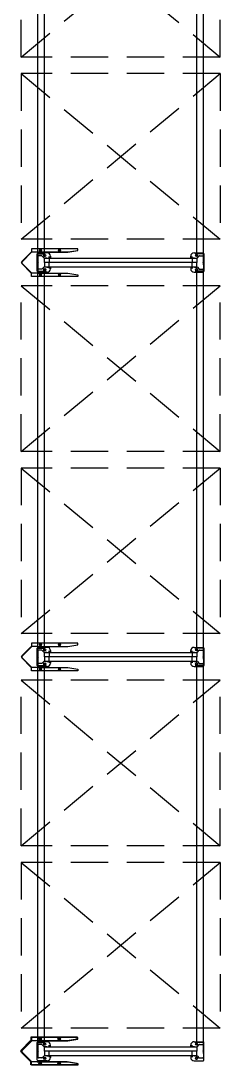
# Model space of a CAD drawing. Header units: millimetres. Extents: x 13 to 166, y 58 to 179.
# Drawn here: x 22.82 to 24.02, y 107.36 to 113.66 of the extents above; entities that cross this region are included whole.
import ezdxf

# ---------------------------------------------------------------- set-up
doc = ezdxf.new("R2010")
doc.units = ezdxf.units.MM
doc.linetypes.add('12_13_14_SB-E17-AR-A01_A02_A03-A$0$DASHED2', pattern=[0.375, 0.25, -0.125])
doc.layers.add('Rack Mecalux 2300mm (MVA-VLZ)', color=5, linetype='Continuous')

# ---------------------------------------------------------------- blocks, each defined once
blk = doc.blocks.new('Proteccion Rack 80 Tecnoracks (Planta)')
at = {"color": 252}
for points in [[(2007.437156, 1320.577409), (2007.252998, 1320.577409), (2007.192156, 1320.587409), (2007.192156, 1320.597409), (2007.472156, 1320.597409), (2007.472156, 1320.57751)], [(2007.437156, 1320.450129), (2007.252998, 1320.450129), (2007.192156, 1320.440129), (2007.192156, 1320.430129), (2007.472156, 1320.430129), (2007.472156, 1320.450028)]]:
    blk.add_lwpolyline(points, dxfattribs=at)
for points in [[(2007.297631, 1320.587459), (2007.300131, 1320.591789), (2007.305131, 1320.591789), (2007.307631, 1320.587459), (2007.305131, 1320.583129), (2007.300131, 1320.583129)], [(2007.412297, 1320.587459), (2007.414797, 1320.591789), (2007.419797, 1320.591789), (2007.422297, 1320.587459), (2007.419797, 1320.583129), (2007.414797, 1320.583129)], [(2007.297631, 1320.440079), (2007.300131, 1320.435749), (2007.305131, 1320.435749), (2007.307631, 1320.440079), (2007.305131, 1320.444409), (2007.300131, 1320.444409)], [(2007.412297, 1320.440079), (2007.414797, 1320.435748), (2007.419797, 1320.435748), (2007.422297, 1320.440079), (2007.419797, 1320.444409), (2007.414797, 1320.444409)]]:
    blk.add_lwpolyline(points, close=True, dxfattribs=at)
blk.add_lwpolyline([(2007.437156, 1320.451129), (2007.467599, 1320.451129, 0.198912), (2007.47467, 1320.454058), (2007.52731, 1320.506698, 0.414214), (2007.52731, 1320.52084), (2007.47467, 1320.57348, 0.198912), (2007.467599, 1320.576409), (2007.437156, 1320.576409), (2007.437156, 1320.578409), (2007.467599, 1320.578409, -0.198912), (2007.476085, 1320.574894), (2007.528724, 1320.522254, -0.414214), (2007.528724, 1320.505284), (2007.476085, 1320.452644, -0.198912), (2007.467599, 1320.449129), (2007.437156, 1320.449129), (2007.437156, 1320.451129)], format="xyb", dxfattribs=at)
for centre, radius in [((2007.302631, 1320.587459), 0.00634), ((2007.302631, 1320.587459), 0.00433), ((2007.302631, 1320.587459), 0.002732), ((2007.302631, 1320.587459), 0.002203), ((2007.417297, 1320.587459), 0.00634), ((2007.417297, 1320.587459), 0.00433), ((2007.417297, 1320.587459), 0.002732), ((2007.417297, 1320.587459), 0.002203), ((2007.302631, 1320.440079), 0.00634), ((2007.302631, 1320.440079), 0.00433), ((2007.302631, 1320.440079), 0.002732), ((2007.302631, 1320.440079), 0.002203), ((2007.417297, 1320.440079), 0.00634), ((2007.417297, 1320.440079), 0.00433), ((2007.417297, 1320.440079), 0.002732), ((2007.417297, 1320.440079), 0.002203)]:
    blk.add_circle(centre, radius, dxfattribs=at)
at = {"layer": 'Defpoints', "color": 252, "linetype": 'Continuous', "lineweight": 0}
blk.add_line((2007.431156, 1320.551269), (2007.431156, 1320.476269), dxfattribs=at)
blk = doc.blocks.new('Rack 2300mm Mecalux')
at = {"color": 253, "linetype": '12_13_14_SB-E17-AR-A01_A02_A03-A$0$DASHED2', "ltscale": 0.9}
for p, q in [((2505.971695, 1044.571243), (2504.971695, 1044.571243)), ((2504.971695, 1044.571243), (2504.971695, 1043.371243)), ((2504.971695, 1043.371243), (2505.971695, 1044.571243)), ((2505.971695, 1043.371243), (2504.971695, 1044.571243)), ((2505.971695, 1044.571243), (2505.971695, 1043.371243)), ((2506.071695, 1044.571243), (2507.071695, 1044.571243)), ((2507.071695, 1043.371243), (2506.071695, 1044.571243)), ((2506.071695, 1043.371243), (2507.071695, 1044.571243)), ((2506.071695, 1044.571243), (2506.071695, 1043.371243)), ((2507.071695, 1044.571243), (2507.071695, 1043.371243)), ((2505.971695, 1043.371243), (2504.971695, 1043.371243)), ((2506.071695, 1043.371243), (2507.071695, 1043.371243))]:
    blk.add_line(p, q, dxfattribs=at)
at = {"color": 252}
for p, q in [((2504.773645, 1044.413993), (2504.773645, 1044.468993)), ((2504.778645, 1044.473993), (2504.884145, 1044.473993)), ((2507.168495, 1044.47067), (2504.874895, 1044.47067)), ((2504.889145, 1044.413993), (2504.889145, 1044.468993)), ((2507.154245, 1044.413993), (2507.154245, 1044.468993)), ((2507.264745, 1044.473993), (2507.159245, 1044.473993)), ((2507.269745, 1044.413993), (2507.269745, 1044.468993)), ((2504.805343, 1044.393993), (2504.793645, 1044.393993)), ((2504.805343, 1044.402887), (2504.831395, 1044.402886)), ((2504.857448, 1044.393993), (2504.869145, 1044.393993)), ((2507.159495, 1044.430671), (2504.883895, 1044.430671)), ((2507.185943, 1044.393993), (2507.174245, 1044.393993)), ((2507.238048, 1044.402887), (2507.211995, 1044.402886)), ((2507.238048, 1044.393993), (2507.249745, 1044.393993)), ((2504.773645, 1043.528493), (2504.773645, 1043.473493)), ((2504.793645, 1043.548493), (2504.805343, 1043.548493)), ((2504.805343, 1043.5396), (2504.831395, 1043.5396)), ((2504.857448, 1043.548493), (2504.869145, 1043.548493)), ((2507.159495, 1043.511816), (2504.883895, 1043.511816)), ((2504.889145, 1043.528493), (2504.889145, 1043.473493)), ((2507.154245, 1043.528493), (2507.154245, 1043.473493)), ((2507.185943, 1043.548493), (2507.174245, 1043.548493)), ((2507.238048, 1043.5396), (2507.211995, 1043.5396)), ((2507.238048, 1043.548493), (2507.249745, 1043.548493)), ((2507.269745, 1043.528493), (2507.269745, 1043.473493)), ((2504.778645, 1043.468493), (2504.884145, 1043.468493)), ((2507.168495, 1043.471816), (2504.874895, 1043.471816)), ((2507.264745, 1043.468493), (2507.159245, 1043.468493))]:
    blk.add_line(p, q, dxfattribs=at)
at = {"color": 252, "lineweight": 30}
for p, q in [((2504.791095, 1044.447485), (2504.791095, 1044.466921)), ((2504.802765, 1044.433959), (2504.792598, 1044.443912)), ((2504.801345, 1044.470671), (2504.794845, 1044.470671)), ((2504.823749, 1044.470671), (2504.801345, 1044.470671)), ((2504.817845, 1044.470671), (2504.824203, 1044.470671)), ((2504.844945, 1044.470671), (2504.838587, 1044.470671)), ((2504.839042, 1044.470671), (2504.861445, 1044.470671)), ((2504.860025, 1044.433959), (2504.870193, 1044.443912)), ((2504.861445, 1044.470671), (2504.867945, 1044.470671)), ((2504.871695, 1044.447485), (2504.871695, 1044.466921)), ((2507.171695, 1044.447485), (2507.171695, 1044.466921)), ((2507.183365, 1044.433959), (2507.173198, 1044.443912)), ((2507.181945, 1044.470671), (2507.175445, 1044.470671)), ((2507.204349, 1044.470671), (2507.181945, 1044.470671)), ((2507.198445, 1044.470671), (2507.204803, 1044.470671)), ((2507.225545, 1044.470671), (2507.219187, 1044.470671)), ((2507.219642, 1044.470671), (2507.242045, 1044.470671)), ((2507.240625, 1044.433959), (2507.250793, 1044.443912)), ((2507.242045, 1044.470671), (2507.248545, 1044.470671)), ((2507.252295, 1044.447485), (2507.252295, 1044.466921)), ((2504.800518, 1044.402886), (2504.795237, 1044.402886)), ((2504.804268, 1044.424921), (2504.804268, 1044.430386)), ((2504.804268, 1044.416921), (2504.804268, 1044.424921)), ((2504.804268, 1044.416921), (2504.804268, 1044.406636)), ((2504.858523, 1044.424921), (2504.858523, 1044.430386)), ((2504.858523, 1044.416921), (2504.858523, 1044.424921)), ((2504.858523, 1044.416921), (2504.858523, 1044.406636)), ((2504.862273, 1044.402886), (2504.867553, 1044.402886)), ((2507.181118, 1044.402886), (2507.175837, 1044.402886)), ((2507.184868, 1044.424921), (2507.184868, 1044.430386)), ((2507.184868, 1044.416921), (2507.184868, 1044.424921)), ((2507.184868, 1044.416921), (2507.184868, 1044.406636)), ((2507.239123, 1044.424921), (2507.239123, 1044.430386)), ((2507.239123, 1044.416921), (2507.239123, 1044.424921)), ((2507.239123, 1044.416921), (2507.239123, 1044.406636)), ((2507.242873, 1044.402886), (2507.248153, 1044.402886)), ((2504.802765, 1043.508527), (2504.792598, 1043.498575)), ((2504.800518, 1043.5396), (2504.795237, 1043.5396)), ((2504.804268, 1043.525566), (2504.804268, 1043.53585)), ((2504.804268, 1043.525566), (2504.804268, 1043.517566)), ((2504.804268, 1043.517566), (2504.804268, 1043.512101)), ((2504.858523, 1043.525566), (2504.858523, 1043.53585)), ((2504.858523, 1043.525566), (2504.858523, 1043.517566)), ((2504.858523, 1043.517566), (2504.858523, 1043.512101)), ((2504.860025, 1043.508527), (2504.870193, 1043.498575)), ((2504.862273, 1043.5396), (2504.867553, 1043.5396)), ((2507.183365, 1043.508527), (2507.173198, 1043.498575)), ((2507.181118, 1043.5396), (2507.175837, 1043.5396)), ((2507.184868, 1043.525566), (2507.184868, 1043.53585)), ((2507.184868, 1043.525566), (2507.184868, 1043.517566)), ((2507.184868, 1043.517566), (2507.184868, 1043.512101)), ((2507.239123, 1043.525566), (2507.239123, 1043.53585)), ((2507.239123, 1043.525566), (2507.239123, 1043.517566)), ((2507.239123, 1043.517566), (2507.239123, 1043.512101)), ((2507.240625, 1043.508527), (2507.250793, 1043.498575)), ((2507.242873, 1043.5396), (2507.248153, 1043.5396)), ((2504.791095, 1043.495002), (2504.791095, 1043.475566)), ((2504.801345, 1043.471816), (2504.794845, 1043.471816)), ((2504.823749, 1043.471816), (2504.801345, 1043.471816)), ((2504.817845, 1043.471816), (2504.824203, 1043.471816)), ((2504.844945, 1043.471816), (2504.838587, 1043.471816)), ((2504.839042, 1043.471816), (2504.861445, 1043.471816)), ((2504.861445, 1043.471816), (2504.867945, 1043.471816)), ((2504.871695, 1043.495002), (2504.871695, 1043.475566)), ((2507.171695, 1043.495002), (2507.171695, 1043.475566)), ((2507.181945, 1043.471816), (2507.175445, 1043.471816)), ((2507.204349, 1043.471816), (2507.181945, 1043.471816)), ((2507.198445, 1043.471816), (2507.204803, 1043.471816)), ((2507.225545, 1043.471816), (2507.219187, 1043.471816)), ((2507.219642, 1043.471816), (2507.242045, 1043.471816)), ((2507.242045, 1043.471816), (2507.248545, 1043.471816)), ((2507.252295, 1043.495002), (2507.252295, 1043.475566))]:
    blk.add_line(p, q, dxfattribs=at)
at = {"color": 252}
for points in [[(2504.868895, 1044.470671), (2504.878895, 1044.470671, -0.414214), (2504.883895, 1044.465671), (2504.883895, 1044.420671)], [(2507.174495, 1044.470671), (2507.164495, 1044.470671, 0.414214), (2507.159495, 1044.465671), (2507.159495, 1044.420671)], [(2504.868895, 1043.471816), (2504.878895, 1043.471816, 0.414214), (2504.883895, 1043.476816), (2504.883895, 1043.521816)], [(2504.868895, 1043.471816), (2504.878895, 1043.471816, 0.414214), (2504.883895, 1043.476816), (2504.883895, 1043.521816)], [(2507.174495, 1043.471816), (2507.164495, 1043.471816, -0.414214), (2507.159495, 1043.476816), (2507.159495, 1043.516816)]]:
    blk.add_lwpolyline(points, format="xyb", dxfattribs=at)
for points in [[(2504.788645, 1044.433993), (2504.792975, 1044.431493), (2504.792975, 1044.426493), (2504.788645, 1044.423993), (2504.784315, 1044.426493), (2504.784315, 1044.431493)], [(2504.805343, 1044.430136), (2504.831395, 1044.430136), (2504.831395, 1043.512352), (2504.805343, 1043.512352)], [(2504.857448, 1044.430136), (2504.831395, 1044.430136), (2504.831395, 1043.512352), (2504.857448, 1043.512352)], [(2504.874145, 1044.433993), (2504.869815, 1044.431493), (2504.869815, 1044.426493), (2504.874145, 1044.423993), (2504.878475, 1044.426493), (2504.878475, 1044.431493)], [(2507.169245, 1044.433993), (2507.173575, 1044.431493), (2507.173575, 1044.426493), (2507.169245, 1044.423993), (2507.164915, 1044.426493), (2507.164915, 1044.431493)], [(2507.185943, 1044.430136), (2507.211995, 1044.430136), (2507.211995, 1043.512352), (2507.185943, 1043.512352)], [(2507.238048, 1044.430136), (2507.211995, 1044.430136), (2507.211995, 1043.512352), (2507.238048, 1043.512352)], [(2507.254745, 1044.433993), (2507.250415, 1044.431493), (2507.250415, 1044.426493), (2507.254745, 1044.423993), (2507.259075, 1044.426493), (2507.259075, 1044.431493)], [(2504.788645, 1043.508493), (2504.792975, 1043.510993), (2504.792975, 1043.515993), (2504.788645, 1043.518493), (2504.784315, 1043.515993), (2504.784315, 1043.510993)], [(2504.874145, 1043.508493), (2504.869815, 1043.510993), (2504.869815, 1043.515993), (2504.874145, 1043.518493), (2504.878475, 1043.515993), (2504.878475, 1043.510993)], [(2507.169245, 1043.508493), (2507.173575, 1043.510993), (2507.173575, 1043.515993), (2507.169245, 1043.518493), (2507.164915, 1043.515993), (2507.164915, 1043.510993)], [(2507.254745, 1043.508493), (2507.250415, 1043.510993), (2507.250415, 1043.515993), (2507.254745, 1043.518493), (2507.259075, 1043.515993), (2507.259075, 1043.510993)]]:
    blk.add_lwpolyline(points, close=True, dxfattribs=at)
for centre in [(2504.788645, 1044.428993), (2504.874145, 1044.428993), (2507.169245, 1044.428993), (2507.254745, 1044.428993), (2504.788645, 1043.513493), (2504.874145, 1043.513493), (2507.169245, 1043.513493), (2507.254745, 1043.513493)]:
    blk.add_circle(centre, 0.00634, dxfattribs=at)
for centre, radius, start, end in [((2504.778645, 1044.468993), 0.005, 90, 180), ((2504.884145, 1044.468993), 0.005, 0, 90), ((2507.159245, 1044.468993), 0.005, 90, 180), ((2507.264745, 1044.468993), 0.005, 0, 90), ((2504.793645, 1044.413993), 0.02, 180, 270), ((2504.869145, 1044.413993), 0.02, 270, 0), ((2507.174245, 1044.413993), 0.02, 180, 270), ((2507.249745, 1044.413993), 0.02, 270, 0), ((2504.793645, 1043.528493), 0.02, 90, 180), ((2504.869145, 1043.528493), 0.02, 360, 90), ((2507.174245, 1043.528493), 0.02, 90, 180), ((2507.249745, 1043.528493), 0.02, 360, 90), ((2504.778645, 1043.473493), 0.005, 180, 270), ((2504.884145, 1043.473493), 0.005, 270, 360), ((2507.159245, 1043.473493), 0.005, 180, 270), ((2507.264745, 1043.473493), 0.005, 270, 360)]:
    blk.add_arc(centre, radius, start, end, dxfattribs=at)
at = {"color": 252, "lineweight": 30}
for centre, radius, start, end in [((2504.794845, 1044.466921), 0.00375, 90, 180), ((2504.796095, 1044.447485), 0.005, 180, 225.612866), ((2504.823707, 1044.462148), 0.008522, 51.41193, 89.722789), ((2504.831419, 1044.471694), 0.00375, 230.274095, 315), ((2504.839083, 1044.462148), 0.008522, 90.277211, 128.58807), ((2504.867945, 1044.466921), 0.00375, 0, 90), ((2504.866695, 1044.447485), 0.005, 314.387134, 0), ((2507.175445, 1044.466921), 0.00375, 90, 180), ((2507.176695, 1044.447485), 0.005, 180, 225.612866), ((2507.204307, 1044.462148), 0.008522, 51.41193, 89.722789), ((2507.211971, 1044.471694), 0.00375, 225, 309.725905), ((2507.219683, 1044.462148), 0.008522, 90.277211, 128.58807), ((2507.248545, 1044.466921), 0.00375, 0, 90), ((2507.247295, 1044.447485), 0.005, 314.387134, 0), ((2504.800518, 1044.406636), 0.00375, 270, 360), ((2504.799268, 1044.430386), 0.005, 0, 45.612866), ((2504.863523, 1044.430386), 0.005, 134.387134, 180), ((2504.862273, 1044.406636), 0.00375, 180, 270), ((2507.181118, 1044.406636), 0.00375, 270, 360), ((2507.179868, 1044.430386), 0.005, 0, 45.612866), ((2507.244123, 1044.430386), 0.005, 134.387134, 180), ((2507.242873, 1044.406636), 0.00375, 180, 270), ((2504.796095, 1043.495002), 0.005, 134.387134, 180), ((2504.800518, 1043.53585), 0.00375, 0, 90), ((2504.799268, 1043.512101), 0.005, 314.387134, 360), ((2504.862273, 1043.53585), 0.00375, 90, 180), ((2504.863523, 1043.512101), 0.005, 180, 225.612866), ((2504.866695, 1043.495002), 0.005, 0, 45.612866), ((2507.176695, 1043.495002), 0.005, 134.387134, 180), ((2507.181118, 1043.53585), 0.00375, 0, 90), ((2507.179868, 1043.512101), 0.005, 314.387134, 360), ((2507.242873, 1043.53585), 0.00375, 90, 180), ((2507.244123, 1043.512101), 0.005, 180, 225.612866), ((2507.247295, 1043.495002), 0.005, 0, 45.612866), ((2504.794845, 1043.475566), 0.00375, 180, 270), ((2504.823707, 1043.480339), 0.008522, 270.277211, 308.58807), ((2504.831419, 1043.470793), 0.00375, 45, 129.725905), ((2504.839083, 1043.480339), 0.008522, 231.41193, 269.722789), ((2504.867945, 1043.475566), 0.00375, 270, 0), ((2507.175445, 1043.475566), 0.00375, 180, 270), ((2507.204307, 1043.480339), 0.008522, 270.277211, 308.58807), ((2507.211971, 1043.470793), 0.00375, 50.274095, 135), ((2507.219683, 1043.480339), 0.008522, 231.41193, 269.722789), ((2507.248545, 1043.475566), 0.00375, 270, 0)]:
    blk.add_arc(centre, radius, start, end, dxfattribs=at)
at = {"layer": 'Defpoints', "color": 252, "lineweight": 30, "ltscale": 5, "rotation": 270}
for p in [(1184.317638, 3050.905699), (1186.698202, 3050.905699)]:
    blk.add_blockref('Proteccion Rack 80 Tecnoracks (Planta)', p, dxfattribs=at)

msp = doc.modelspace()

# ---------------------------------------------------------------- block references
at = {"layer": 'Rack Mecalux 2300mm (MVA-VLZ)', "color": 5, "rotation": 270}
for p in [(-1020.547058, 2619.415106), (-1020.547058, 2617.034506), (-1020.547058, 2614.653906)]:
    msp.add_blockref('Rack 2300mm Mecalux', p, dxfattribs=at)
at = {"layer": 'Rack Mecalux 2300mm (MVA-VLZ)', "linetype": 'Continuous', "lineweight": 0, "rotation": 180}
msp.add_blockref('Proteccion Rack 80 Tecnoracks (Planta)', (2030.354891, 1427.956723), dxfattribs=at)

doc.saveas('drawing.dxf')
